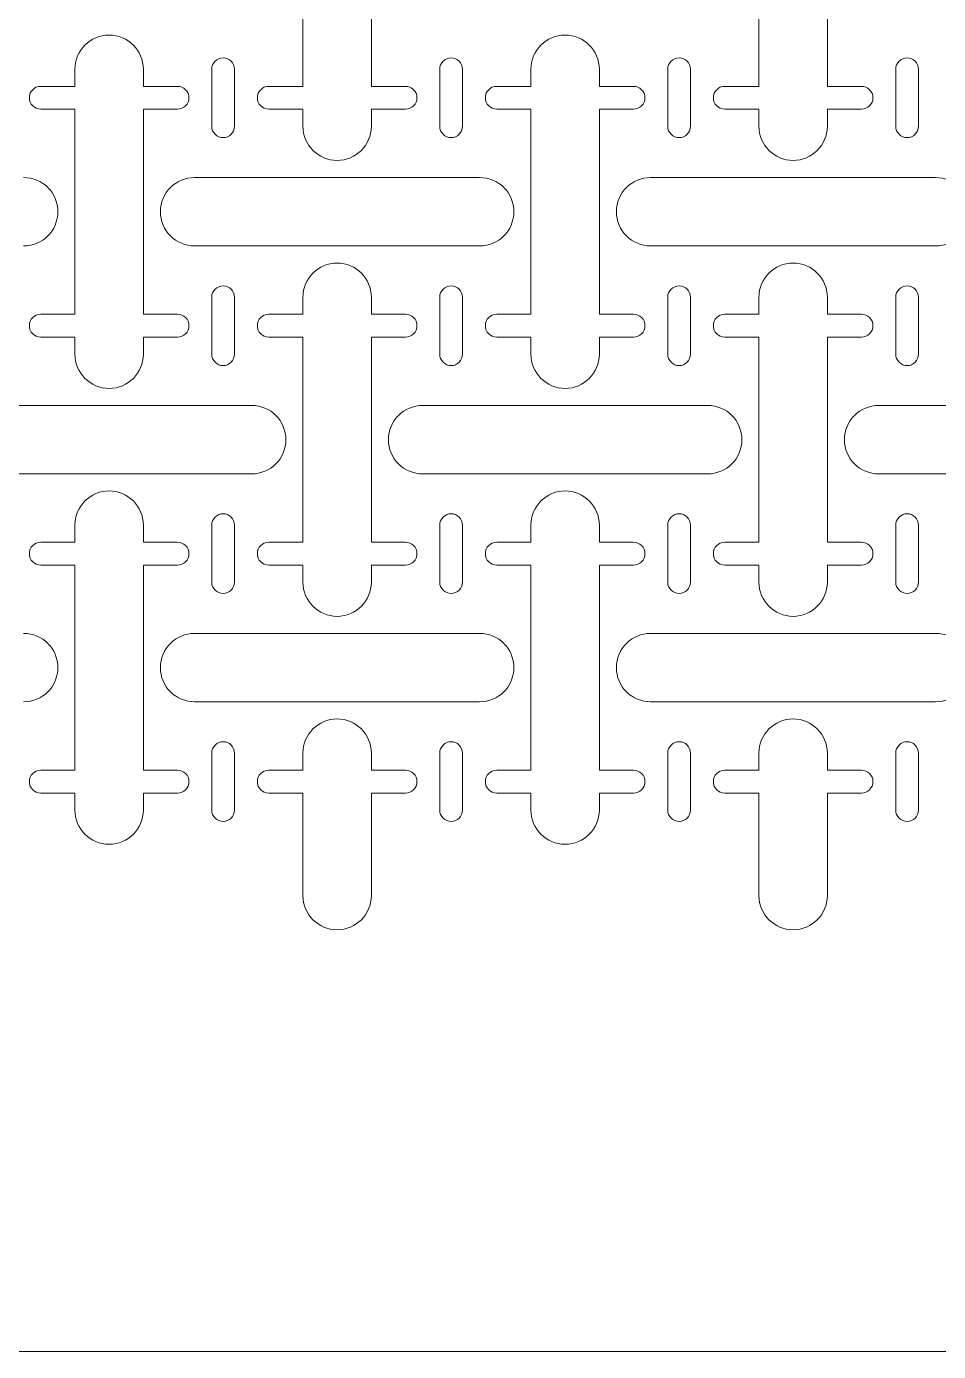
# Model space of a CAD drawing. Header units: metres. Extents: x 0 to 140, y 0 to 240.
# Drawn here: x 66.4 to 106.4, y 0 to 58.1 of the extents above; entities that cross this region are included whole.
import ezdxf

# ---------------------------------------------------------------- set-up
doc = ezdxf.new("R2010")
doc.units = ezdxf.units.M
doc.layers.add('TOP', color=1, linetype='Continuous', lineweight=0)

msp = doc.modelspace()

# ---------------------------------------------------------------- linework, layer by layer
at = {"layer": 'TOP'}
for p, q in [((78.5, 55.5), (78.5, 64.5)), ((81.5, 55.5), (81.5, 64.5)), ((98.5, 55.5), (98.5, 64.5)), ((101.5, 55.5), (101.5, 64.5)), ((68.5, 55.5), (68.5, 56.25)), ((71.5, 55.5), (71.5, 56.25)), ((74.5, 53.75), (74.5, 56.25)), ((74.5, 53.75), (74.5, 56.25)), ((74.5, 53.75), (74.5, 56.25)), ((74.5, 53.75), (74.5, 56.25)), ((74.5, 53.75), (74.5, 56.25)), ((74.5, 53.75), (74.5, 56.25)), ((74.5, 53.75), (74.5, 56.25)), ((74.5, 53.75), (74.5, 56.25)), ((74.5, 53.75), (74.5, 56.25)), ((74.5, 53.75), (74.5, 56.25)), ((74.5, 53.75), (74.5, 56.25)), ((74.5, 53.75), (74.5, 56.25)), ((74.5, 53.75), (74.5, 56.25)), ((75.5, 53.75), (75.5, 56.25)), ((75.5, 53.75), (75.5, 56.25)), ((75.5, 53.75), (75.5, 56.25)), ((75.5, 53.75), (75.5, 56.25)), ((75.5, 53.75), (75.5, 56.25)), ((75.5, 53.75), (75.5, 56.25)), ((75.5, 53.75), (75.5, 56.25)), ((75.5, 53.75), (75.5, 56.25)), ((75.5, 53.75), (75.5, 56.25)), ((75.5, 53.75), (75.5, 56.25)), ((75.5, 53.75), (75.5, 56.25)), ((75.5, 53.75), (75.5, 56.25)), ((75.5, 53.75), (75.5, 56.25)), ((84.5, 53.75), (84.5, 56.25)), ((84.5, 53.75), (84.5, 56.25)), ((84.5, 53.75), (84.5, 56.25)), ((84.5, 53.75), (84.5, 56.25)), ((84.5, 53.75), (84.5, 56.25)), ((84.5, 53.75), (84.5, 56.25)), ((84.5, 53.75), (84.5, 56.25)), ((84.5, 53.75), (84.5, 56.25)), ((84.5, 53.75), (84.5, 56.25)), ((84.5, 53.75), (84.5, 56.25)), ((84.5, 53.75), (84.5, 56.25)), ((84.5, 53.75), (84.5, 56.25)), ((84.5, 53.75), (84.5, 56.25)), ((85.5, 53.75), (85.5, 56.25)), ((85.5, 53.75), (85.5, 56.25)), ((85.5, 53.75), (85.5, 56.25)), ((85.5, 53.75), (85.5, 56.25)), ((85.5, 53.75), (85.5, 56.25)), ((85.5, 53.75), (85.5, 56.25)), ((85.5, 53.75), (85.5, 56.25)), ((85.5, 53.75), (85.5, 56.25)), ((85.5, 53.75), (85.5, 56.25)), ((85.5, 53.75), (85.5, 56.25)), ((85.5, 53.75), (85.5, 56.25)), ((85.5, 53.75), (85.5, 56.25)), ((85.5, 53.75), (85.5, 56.25)), ((88.5, 55.5), (88.5, 56.25)), ((91.5, 55.5), (91.5, 56.25)), ((94.5, 53.75), (94.5, 56.25)), ((94.5, 53.75), (94.5, 56.25)), ((94.5, 53.75), (94.5, 56.25)), ((94.5, 53.75), (94.5, 56.25)), ((94.5, 53.75), (94.5, 56.25)), ((94.5, 53.75), (94.5, 56.25)), ((94.5, 53.75), (94.5, 56.25)), ((94.5, 53.75), (94.5, 56.25)), ((94.5, 53.75), (94.5, 56.25)), ((94.5, 53.75), (94.5, 56.25)), ((94.5, 53.75), (94.5, 56.25)), ((94.5, 53.75), (94.5, 56.25)), ((94.5, 53.75), (94.5, 56.25)), ((95.5, 53.75), (95.5, 56.25)), ((95.5, 53.75), (95.5, 56.25)), ((95.5, 53.75), (95.5, 56.25)), ((95.5, 53.75), (95.5, 56.25)), ((95.5, 53.75), (95.5, 56.25)), ((95.5, 53.75), (95.5, 56.25)), ((95.5, 53.75), (95.5, 56.25)), ((95.5, 53.75), (95.5, 56.25)), ((95.5, 53.75), (95.5, 56.25)), ((95.5, 53.75), (95.5, 56.25)), ((95.5, 53.75), (95.5, 56.25)), ((95.5, 53.75), (95.5, 56.25)), ((95.5, 53.75), (95.5, 56.25)), ((104.5, 53.75), (104.5, 56.25)), ((104.5, 53.75), (104.5, 56.25)), ((104.5, 53.75), (104.5, 56.25)), ((104.5, 53.75), (104.5, 56.25)), ((104.5, 53.75), (104.5, 56.25)), ((104.5, 53.75), (104.5, 56.25)), ((104.5, 53.75), (104.5, 56.25)), ((104.5, 53.75), (104.5, 56.25)), ((104.5, 53.75), (104.5, 56.25)), ((104.5, 53.75), (104.5, 56.25)), ((104.5, 53.75), (104.5, 56.25)), ((104.5, 53.75), (104.5, 56.25)), ((104.5, 53.75), (104.5, 56.25)), ((105.5, 53.75), (105.5, 56.25)), ((105.5, 53.75), (105.5, 56.25)), ((105.5, 53.75), (105.5, 56.25)), ((105.5, 53.75), (105.5, 56.25)), ((105.5, 53.75), (105.5, 56.25)), ((105.5, 53.75), (105.5, 56.25)), ((105.5, 53.75), (105.5, 56.25)), ((105.5, 53.75), (105.5, 56.25)), ((105.5, 53.75), (105.5, 56.25)), ((105.5, 53.75), (105.5, 56.25)), ((105.5, 53.75), (105.5, 56.25)), ((105.5, 53.75), (105.5, 56.25)), ((105.5, 53.75), (105.5, 56.25)), ((67, 55.5), (68.5, 55.5)), ((73, 55.5), (71.5, 55.5)), ((77, 55.5), (78.5, 55.5)), ((83, 55.5), (81.5, 55.5)), ((87, 55.5), (88.5, 55.5)), ((93, 55.5), (91.5, 55.5)), ((97, 55.5), (98.5, 55.5)), ((103, 55.5), (101.5, 55.5)), ((68.5, 54.5), (67, 54.5)), ((68.5, 45.5), (68.5, 54.5)), ((71.5, 45.5), (71.5, 54.5)), ((71.5, 54.5), (73, 54.5)), ((78.5, 54.5), (77, 54.5)), ((78.5, 53.75), (78.5, 54.5)), ((81.5, 53.75), (81.5, 54.5)), ((81.5, 54.5), (83, 54.5)), ((88.5, 54.5), (87, 54.5)), ((88.5, 45.5), (88.5, 54.5)), ((91.5, 45.5), (91.5, 54.5)), ((91.5, 54.5), (93, 54.5)), ((98.5, 54.5), (97, 54.5)), ((98.5, 53.75), (98.5, 54.5)), ((101.5, 53.75), (101.5, 54.5)), ((101.5, 54.5), (103, 54.5)), ((73.75, 51.5), (86.25, 51.5)), ((93.75, 51.5), (106.25, 51.5)), ((73.75, 48.5), (86.25, 48.5)), ((93.75, 48.5), (106.25, 48.5)), ((74.5, 43.75), (74.5, 46.25)), ((74.5, 43.75), (74.5, 46.25)), ((74.5, 43.75), (74.5, 46.25)), ((74.5, 43.75), (74.5, 46.25)), ((74.5, 43.75), (74.5, 46.25)), ((74.5, 43.75), (74.5, 46.25)), ((74.5, 43.75), (74.5, 46.25)), ((74.5, 43.75), (74.5, 46.25)), ((74.5, 43.75), (74.5, 46.25)), ((74.5, 43.75), (74.5, 46.25)), ((74.5, 43.75), (74.5, 46.25)), ((74.5, 43.75), (74.5, 46.25)), ((74.5, 43.75), (74.5, 46.25)), ((75.5, 43.75), (75.5, 46.25)), ((75.5, 43.75), (75.5, 46.25)), ((75.5, 43.75), (75.5, 46.25)), ((75.5, 43.75), (75.5, 46.25)), ((75.5, 43.75), (75.5, 46.25)), ((75.5, 43.75), (75.5, 46.25)), ((75.5, 43.75), (75.5, 46.25)), ((75.5, 43.75), (75.5, 46.25)), ((75.5, 43.75), (75.5, 46.25)), ((75.5, 43.75), (75.5, 46.25)), ((75.5, 43.75), (75.5, 46.25)), ((75.5, 43.75), (75.5, 46.25)), ((75.5, 43.75), (75.5, 46.25)), ((78.5, 45.5), (78.5, 46.25)), ((81.5, 45.5), (81.5, 46.25)), ((84.5, 43.75), (84.5, 46.25)), ((84.5, 43.75), (84.5, 46.25)), ((84.5, 43.75), (84.5, 46.25)), ((84.5, 43.75), (84.5, 46.25)), ((84.5, 43.75), (84.5, 46.25)), ((84.5, 43.75), (84.5, 46.25)), ((84.5, 43.75), (84.5, 46.25)), ((84.5, 43.75), (84.5, 46.25)), ((84.5, 43.75), (84.5, 46.25)), ((84.5, 43.75), (84.5, 46.25)), ((84.5, 43.75), (84.5, 46.25)), ((84.5, 43.75), (84.5, 46.25)), ((84.5, 43.75), (84.5, 46.25)), ((85.5, 43.75), (85.5, 46.25)), ((85.5, 43.75), (85.5, 46.25)), ((85.5, 43.75), (85.5, 46.25)), ((85.5, 43.75), (85.5, 46.25)), ((85.5, 43.75), (85.5, 46.25)), ((85.5, 43.75), (85.5, 46.25)), ((85.5, 43.75), (85.5, 46.25)), ((85.5, 43.75), (85.5, 46.25)), ((85.5, 43.75), (85.5, 46.25)), ((85.5, 43.75), (85.5, 46.25)), ((85.5, 43.75), (85.5, 46.25)), ((85.5, 43.75), (85.5, 46.25)), ((85.5, 43.75), (85.5, 46.25)), ((94.5, 43.75), (94.5, 46.25)), ((94.5, 43.75), (94.5, 46.25)), ((94.5, 43.75), (94.5, 46.25)), ((94.5, 43.75), (94.5, 46.25)), ((94.5, 43.75), (94.5, 46.25)), ((94.5, 43.75), (94.5, 46.25)), ((94.5, 43.75), (94.5, 46.25)), ((94.5, 43.75), (94.5, 46.25)), ((94.5, 43.75), (94.5, 46.25)), ((94.5, 43.75), (94.5, 46.25)), ((94.5, 43.75), (94.5, 46.25)), ((94.5, 43.75), (94.5, 46.25)), ((94.5, 43.75), (94.5, 46.25)), ((95.5, 43.75), (95.5, 46.25)), ((95.5, 43.75), (95.5, 46.25)), ((95.5, 43.75), (95.5, 46.25)), ((95.5, 43.75), (95.5, 46.25)), ((95.5, 43.75), (95.5, 46.25)), ((95.5, 43.75), (95.5, 46.25)), ((95.5, 43.75), (95.5, 46.25)), ((95.5, 43.75), (95.5, 46.25)), ((95.5, 43.75), (95.5, 46.25)), ((95.5, 43.75), (95.5, 46.25)), ((95.5, 43.75), (95.5, 46.25)), ((95.5, 43.75), (95.5, 46.25)), ((95.5, 43.75), (95.5, 46.25)), ((98.5, 45.5), (98.5, 46.25)), ((101.5, 45.5), (101.5, 46.25)), ((104.5, 43.75), (104.5, 46.25)), ((104.5, 43.75), (104.5, 46.25)), ((104.5, 43.75), (104.5, 46.25)), ((104.5, 43.75), (104.5, 46.25)), ((104.5, 43.75), (104.5, 46.25)), ((104.5, 43.75), (104.5, 46.25)), ((104.5, 43.75), (104.5, 46.25)), ((104.5, 43.75), (104.5, 46.25)), ((104.5, 43.75), (104.5, 46.25)), ((104.5, 43.75), (104.5, 46.25)), ((104.5, 43.75), (104.5, 46.25)), ((104.5, 43.75), (104.5, 46.25)), ((104.5, 43.75), (104.5, 46.25)), ((105.5, 43.75), (105.5, 46.25)), ((105.5, 43.75), (105.5, 46.25)), ((105.5, 43.75), (105.5, 46.25)), ((105.5, 43.75), (105.5, 46.25)), ((105.5, 43.75), (105.5, 46.25)), ((105.5, 43.75), (105.5, 46.25)), ((105.5, 43.75), (105.5, 46.25)), ((105.5, 43.75), (105.5, 46.25)), ((105.5, 43.75), (105.5, 46.25)), ((105.5, 43.75), (105.5, 46.25)), ((105.5, 43.75), (105.5, 46.25)), ((105.5, 43.75), (105.5, 46.25)), ((105.5, 43.75), (105.5, 46.25)), ((67, 45.5), (68.5, 45.5)), ((73, 45.5), (71.5, 45.5)), ((77, 45.5), (78.5, 45.5)), ((83, 45.5), (81.5, 45.5)), ((87, 45.5), (88.5, 45.5)), ((93, 45.5), (91.5, 45.5)), ((97, 45.5), (98.5, 45.5)), ((103, 45.5), (101.5, 45.5)), ((68.5, 44.5), (67, 44.5)), ((68.5, 43.75), (68.5, 44.5)), ((71.5, 43.75), (71.5, 44.5)), ((71.5, 44.5), (73, 44.5)), ((78.5, 44.5), (77, 44.5)), ((78.5, 35.5), (78.5, 44.5)), ((81.5, 35.5), (81.5, 44.5)), ((81.5, 44.5), (83, 44.5)), ((88.5, 44.5), (87, 44.5)), ((88.5, 43.75), (88.5, 44.5)), ((91.5, 43.75), (91.5, 44.5)), ((91.5, 44.5), (93, 44.5)), ((98.5, 44.5), (97, 44.5)), ((98.5, 35.5), (98.5, 44.5)), ((101.5, 35.5), (101.5, 44.5)), ((101.5, 44.5), (103, 44.5)), ((63.75, 41.5), (76.25, 41.5)), ((83.75, 41.5), (96.25, 41.5)), ((103.75, 41.5), (116.25, 41.5)), ((63.75, 38.5), (76.25, 38.5)), ((83.75, 38.5), (96.25, 38.5)), ((103.75, 38.5), (116.25, 38.5)), ((68.5, 35.5), (68.5, 36.25)), ((71.5, 35.5), (71.5, 36.25)), ((74.5, 33.75), (74.5, 36.25)), ((74.5, 33.75), (74.5, 36.25)), ((74.5, 33.75), (74.5, 36.25)), ((74.5, 33.75), (74.5, 36.25)), ((74.5, 33.75), (74.5, 36.25)), ((74.5, 33.75), (74.5, 36.25)), ((74.5, 33.75), (74.5, 36.25)), ((74.5, 33.75), (74.5, 36.25)), ((74.5, 33.75), (74.5, 36.25)), ((74.5, 33.75), (74.5, 36.25)), ((74.5, 33.75), (74.5, 36.25)), ((74.5, 33.75), (74.5, 36.25)), ((74.5, 33.75), (74.5, 36.25)), ((75.5, 33.75), (75.5, 36.25)), ((75.5, 33.75), (75.5, 36.25)), ((75.5, 33.75), (75.5, 36.25)), ((75.5, 33.75), (75.5, 36.25)), ((75.5, 33.75), (75.5, 36.25)), ((75.5, 33.75), (75.5, 36.25)), ((75.5, 33.75), (75.5, 36.25)), ((75.5, 33.75), (75.5, 36.25)), ((75.5, 33.75), (75.5, 36.25)), ((75.5, 33.75), (75.5, 36.25)), ((75.5, 33.75), (75.5, 36.25)), ((75.5, 33.75), (75.5, 36.25)), ((75.5, 33.75), (75.5, 36.25)), ((84.5, 33.75), (84.5, 36.25)), ((84.5, 33.75), (84.5, 36.25)), ((84.5, 33.75), (84.5, 36.25)), ((84.5, 33.75), (84.5, 36.25)), ((84.5, 33.75), (84.5, 36.25)), ((84.5, 33.75), (84.5, 36.25)), ((84.5, 33.75), (84.5, 36.25)), ((84.5, 33.75), (84.5, 36.25)), ((84.5, 33.75), (84.5, 36.25)), ((84.5, 33.75), (84.5, 36.25)), ((84.5, 33.75), (84.5, 36.25)), ((84.5, 33.75), (84.5, 36.25)), ((84.5, 33.75), (84.5, 36.25)), ((85.5, 33.75), (85.5, 36.25)), ((85.5, 33.75), (85.5, 36.25)), ((85.5, 33.75), (85.5, 36.25)), ((85.5, 33.75), (85.5, 36.25)), ((85.5, 33.75), (85.5, 36.25)), ((85.5, 33.75), (85.5, 36.25)), ((85.5, 33.75), (85.5, 36.25)), ((85.5, 33.75), (85.5, 36.25)), ((85.5, 33.75), (85.5, 36.25)), ((85.5, 33.75), (85.5, 36.25)), ((85.5, 33.75), (85.5, 36.25)), ((85.5, 33.75), (85.5, 36.25)), ((85.5, 33.75), (85.5, 36.25)), ((88.5, 35.5), (88.5, 36.25)), ((91.5, 35.5), (91.5, 36.25)), ((94.5, 33.75), (94.5, 36.25)), ((94.5, 33.75), (94.5, 36.25)), ((94.5, 33.75), (94.5, 36.25)), ((94.5, 33.75), (94.5, 36.25)), ((94.5, 33.75), (94.5, 36.25)), ((94.5, 33.75), (94.5, 36.25)), ((94.5, 33.75), (94.5, 36.25)), ((94.5, 33.75), (94.5, 36.25)), ((94.5, 33.75), (94.5, 36.25)), ((94.5, 33.75), (94.5, 36.25)), ((94.5, 33.75), (94.5, 36.25)), ((94.5, 33.75), (94.5, 36.25)), ((94.5, 33.75), (94.5, 36.25)), ((95.5, 33.75), (95.5, 36.25)), ((95.5, 33.75), (95.5, 36.25)), ((95.5, 33.75), (95.5, 36.25)), ((95.5, 33.75), (95.5, 36.25)), ((95.5, 33.75), (95.5, 36.25)), ((95.5, 33.75), (95.5, 36.25)), ((95.5, 33.75), (95.5, 36.25)), ((95.5, 33.75), (95.5, 36.25)), ((95.5, 33.75), (95.5, 36.25)), ((95.5, 33.75), (95.5, 36.25)), ((95.5, 33.75), (95.5, 36.25)), ((95.5, 33.75), (95.5, 36.25)), ((95.5, 33.75), (95.5, 36.25)), ((104.5, 33.75), (104.5, 36.25)), ((104.5, 33.75), (104.5, 36.25)), ((104.5, 33.75), (104.5, 36.25)), ((104.5, 33.75), (104.5, 36.25)), ((104.5, 33.75), (104.5, 36.25)), ((104.5, 33.75), (104.5, 36.25)), ((104.5, 33.75), (104.5, 36.25)), ((104.5, 33.75), (104.5, 36.25)), ((104.5, 33.75), (104.5, 36.25)), ((104.5, 33.75), (104.5, 36.25)), ((104.5, 33.75), (104.5, 36.25)), ((104.5, 33.75), (104.5, 36.25)), ((104.5, 33.75), (104.5, 36.25)), ((105.5, 33.75), (105.5, 36.25)), ((105.5, 33.75), (105.5, 36.25)), ((105.5, 33.75), (105.5, 36.25)), ((105.5, 33.75), (105.5, 36.25)), ((105.5, 33.75), (105.5, 36.25)), ((105.5, 33.75), (105.5, 36.25)), ((105.5, 33.75), (105.5, 36.25)), ((105.5, 33.75), (105.5, 36.25)), ((105.5, 33.75), (105.5, 36.25)), ((105.5, 33.75), (105.5, 36.25)), ((105.5, 33.75), (105.5, 36.25)), ((105.5, 33.75), (105.5, 36.25)), ((105.5, 33.75), (105.5, 36.25)), ((67, 35.5), (68.5, 35.5)), ((73, 35.5), (71.5, 35.5)), ((77, 35.5), (78.5, 35.5)), ((83, 35.5), (81.5, 35.5)), ((87, 35.5), (88.5, 35.5)), ((93, 35.5), (91.5, 35.5)), ((97, 35.5), (98.5, 35.5)), ((103, 35.5), (101.5, 35.5)), ((68.5, 34.5), (67, 34.5)), ((68.5, 25.5), (68.5, 34.5)), ((71.5, 25.5), (71.5, 34.5)), ((71.5, 34.5), (73, 34.5)), ((78.5, 34.5), (77, 34.5)), ((78.5, 33.75), (78.5, 34.5)), ((81.5, 33.75), (81.5, 34.5)), ((81.5, 34.5), (83, 34.5)), ((88.5, 34.5), (87, 34.5)), ((88.5, 25.5), (88.5, 34.5)), ((91.5, 25.5), (91.5, 34.5)), ((91.5, 34.5), (93, 34.5)), ((98.5, 34.5), (97, 34.5)), ((98.5, 33.75), (98.5, 34.5)), ((101.5, 33.75), (101.5, 34.5)), ((101.5, 34.5), (103, 34.5)), ((73.75, 31.5), (86.25, 31.5)), ((93.75, 31.5), (106.25, 31.5)), ((73.75, 28.5), (86.25, 28.5)), ((93.75, 28.5), (106.25, 28.5)), ((74.5, 23.75), (74.5, 26.25)), ((74.5, 23.75), (74.5, 26.25)), ((74.5, 23.75), (74.5, 26.25)), ((74.5, 23.75), (74.5, 26.25)), ((74.5, 23.75), (74.5, 26.25)), ((74.5, 23.75), (74.5, 26.25)), ((74.5, 23.75), (74.5, 26.25)), ((74.5, 23.75), (74.5, 26.25)), ((74.5, 23.75), (74.5, 26.25)), ((74.5, 23.75), (74.5, 26.25)), ((74.5, 23.75), (74.5, 26.25)), ((74.5, 23.75), (74.5, 26.25)), ((74.5, 23.75), (74.5, 26.25)), ((75.5, 23.75), (75.5, 26.25)), ((75.5, 23.75), (75.5, 26.25)), ((75.5, 23.75), (75.5, 26.25)), ((75.5, 23.75), (75.5, 26.25)), ((75.5, 23.75), (75.5, 26.25)), ((75.5, 23.75), (75.5, 26.25)), ((75.5, 23.75), (75.5, 26.25)), ((75.5, 23.75), (75.5, 26.25)), ((75.5, 23.75), (75.5, 26.25)), ((75.5, 23.75), (75.5, 26.25)), ((75.5, 23.75), (75.5, 26.25)), ((75.5, 23.75), (75.5, 26.25)), ((75.5, 23.75), (75.5, 26.25)), ((78.5, 25.5), (78.5, 26.25)), ((81.5, 25.5), (81.5, 26.25)), ((84.5, 23.75), (84.5, 26.25)), ((84.5, 23.75), (84.5, 26.25)), ((84.5, 23.75), (84.5, 26.25)), ((84.5, 23.75), (84.5, 26.25)), ((84.5, 23.75), (84.5, 26.25)), ((84.5, 23.75), (84.5, 26.25)), ((84.5, 23.75), (84.5, 26.25)), ((84.5, 23.75), (84.5, 26.25)), ((84.5, 23.75), (84.5, 26.25)), ((84.5, 23.75), (84.5, 26.25)), ((84.5, 23.75), (84.5, 26.25)), ((84.5, 23.75), (84.5, 26.25)), ((84.5, 23.75), (84.5, 26.25)), ((85.5, 23.75), (85.5, 26.25)), ((85.5, 23.75), (85.5, 26.25)), ((85.5, 23.75), (85.5, 26.25)), ((85.5, 23.75), (85.5, 26.25)), ((85.5, 23.75), (85.5, 26.25)), ((85.5, 23.75), (85.5, 26.25)), ((85.5, 23.75), (85.5, 26.25)), ((85.5, 23.75), (85.5, 26.25)), ((85.5, 23.75), (85.5, 26.25)), ((85.5, 23.75), (85.5, 26.25)), ((85.5, 23.75), (85.5, 26.25)), ((85.5, 23.75), (85.5, 26.25)), ((85.5, 23.75), (85.5, 26.25)), ((94.5, 23.75), (94.5, 26.25)), ((94.5, 23.75), (94.5, 26.25)), ((94.5, 23.75), (94.5, 26.25)), ((94.5, 23.75), (94.5, 26.25)), ((94.5, 23.75), (94.5, 26.25)), ((94.5, 23.75), (94.5, 26.25)), ((94.5, 23.75), (94.5, 26.25)), ((94.5, 23.75), (94.5, 26.25)), ((94.5, 23.75), (94.5, 26.25)), ((94.5, 23.75), (94.5, 26.25)), ((94.5, 23.75), (94.5, 26.25)), ((94.5, 23.75), (94.5, 26.25)), ((94.5, 23.75), (94.5, 26.25)), ((95.5, 23.75), (95.5, 26.25)), ((95.5, 23.75), (95.5, 26.25)), ((95.5, 23.75), (95.5, 26.25)), ((95.5, 23.75), (95.5, 26.25)), ((95.5, 23.75), (95.5, 26.25)), ((95.5, 23.75), (95.5, 26.25)), ((95.5, 23.75), (95.5, 26.25)), ((95.5, 23.75), (95.5, 26.25)), ((95.5, 23.75), (95.5, 26.25)), ((95.5, 23.75), (95.5, 26.25)), ((95.5, 23.75), (95.5, 26.25)), ((95.5, 23.75), (95.5, 26.25)), ((95.5, 23.75), (95.5, 26.25)), ((98.5, 25.5), (98.5, 26.25)), ((101.5, 25.5), (101.5, 26.25)), ((104.5, 23.75), (104.5, 26.25)), ((104.5, 23.75), (104.5, 26.25)), ((104.5, 23.75), (104.5, 26.25)), ((104.5, 23.75), (104.5, 26.25)), ((104.5, 23.75), (104.5, 26.25)), ((104.5, 23.75), (104.5, 26.25)), ((104.5, 23.75), (104.5, 26.25)), ((104.5, 23.75), (104.5, 26.25)), ((104.5, 23.75), (104.5, 26.25)), ((104.5, 23.75), (104.5, 26.25)), ((104.5, 23.75), (104.5, 26.25)), ((104.5, 23.75), (104.5, 26.25)), ((104.5, 23.75), (104.5, 26.25)), ((105.5, 23.75), (105.5, 26.25)), ((105.5, 23.75), (105.5, 26.25)), ((105.5, 23.75), (105.5, 26.25)), ((105.5, 23.75), (105.5, 26.25)), ((105.5, 23.75), (105.5, 26.25)), ((105.5, 23.75), (105.5, 26.25)), ((105.5, 23.75), (105.5, 26.25)), ((105.5, 23.75), (105.5, 26.25)), ((105.5, 23.75), (105.5, 26.25)), ((105.5, 23.75), (105.5, 26.25)), ((105.5, 23.75), (105.5, 26.25)), ((105.5, 23.75), (105.5, 26.25)), ((105.5, 23.75), (105.5, 26.25)), ((67, 25.5), (68.5, 25.5)), ((73, 25.5), (71.5, 25.5)), ((77, 25.5), (78.5, 25.5)), ((83, 25.5), (81.5, 25.5)), ((87, 25.5), (88.5, 25.5)), ((93, 25.5), (91.5, 25.5)), ((97, 25.5), (98.5, 25.5)), ((103, 25.5), (101.5, 25.5)), ((68.5, 24.5), (67, 24.5)), ((68.5, 23.75), (68.5, 24.5)), ((71.5, 23.75), (71.5, 24.5)), ((71.5, 24.5), (73, 24.5)), ((78.5, 24.5), (77, 24.5)), ((78.5, 20), (78.5, 24.5)), ((81.5, 20), (81.5, 24.5)), ((81.5, 24.5), (83, 24.5)), ((88.5, 24.5), (87, 24.5)), ((88.5, 23.75), (88.5, 24.5)), ((91.5, 23.75), (91.5, 24.5)), ((91.5, 24.5), (93, 24.5)), ((98.5, 24.5), (97, 24.5)), ((98.5, 20), (98.5, 24.5)), ((101.5, 20), (101.5, 24.5)), ((101.5, 24.5), (103, 24.5)), ((0, 0), (140, 0))]:
    msp.add_line(p, q, dxfattribs=at)
for centre, radius, start, end in [((70, 56.25), 1.5, 0, 180), ((90, 56.25), 1.5, 0, 180), ((75, 56.25), 0.5, 0, 180), ((75, 56.25), 0.5, 0, 180), ((75, 56.25), 0.5, 0, 180), ((75, 56.25), 0.5, 0, 180), ((75, 56.25), 0.5, 0, 180), ((75, 56.25), 0.5, 0, 180), ((75, 56.25), 0.5, 0, 180), ((75, 56.25), 0.5, 0, 180), ((75, 56.25), 0.5, 0, 180), ((75, 56.25), 0.5, 0, 180), ((75, 56.25), 0.5, 0, 180), ((75, 56.25), 0.5, 0, 180), ((75, 56.25), 0.5, 0, 180), ((85, 56.25), 0.5, 0, 180), ((85, 56.25), 0.5, 0, 180), ((85, 56.25), 0.5, 0, 180), ((85, 56.25), 0.5, 0, 180), ((85, 56.25), 0.5, 0, 180), ((85, 56.25), 0.5, 0, 180), ((85, 56.25), 0.5, 0, 180), ((85, 56.25), 0.5, 0, 180), ((85, 56.25), 0.5, 0, 180), ((85, 56.25), 0.5, 0, 180), ((85, 56.25), 0.5, 0, 180), ((85, 56.25), 0.5, 0, 180), ((85, 56.25), 0.5, 0, 180), ((95, 56.25), 0.5, 0, 180), ((95, 56.25), 0.5, 0, 180), ((95, 56.25), 0.5, 0, 180), ((95, 56.25), 0.5, 0, 180), ((95, 56.25), 0.5, 0, 180), ((95, 56.25), 0.5, 0, 180), ((95, 56.25), 0.5, 0, 180), ((95, 56.25), 0.5, 0, 180), ((95, 56.25), 0.5, 0, 180), ((95, 56.25), 0.5, 0, 180), ((95, 56.25), 0.5, 0, 180), ((95, 56.25), 0.5, 0, 180), ((95, 56.25), 0.5, 0, 180), ((105, 56.25), 0.5, 0, 180), ((105, 56.25), 0.5, 0, 180), ((105, 56.25), 0.5, 0, 180), ((105, 56.25), 0.5, 0, 180), ((105, 56.25), 0.5, 0, 180), ((105, 56.25), 0.5, 0, 180), ((105, 56.25), 0.5, 0, 180), ((105, 56.25), 0.5, 0, 180), ((105, 56.25), 0.5, 0, 180), ((105, 56.25), 0.5, 0, 180), ((105, 56.25), 0.5, 0, 180), ((105, 56.25), 0.5, 0, 180), ((105, 56.25), 0.5, 0, 180), ((67, 55), 0.5, -270, -90), ((73, 55), 0.5, -90, 90), ((77, 55), 0.5, -270, -90), ((83, 55), 0.5, -90, 90), ((87, 55), 0.5, -270, -90), ((93, 55), 0.5, -90, 90), ((97, 55), 0.5, -270, -90), ((103, 55), 0.5, -90, 90), ((75, 53.75), 0.5, -180, 0), ((75, 53.75), 0.5, -180, 0), ((75, 53.75), 0.5, -180, 0), ((75, 53.75), 0.5, -180, 0), ((75, 53.75), 0.5, -180, 0), ((75, 53.75), 0.5, -180, 0), ((75, 53.75), 0.5, -180, 0), ((75, 53.75), 0.5, -180, 0), ((75, 53.75), 0.5, -180, 0), ((75, 53.75), 0.5, -180, 0), ((75, 53.75), 0.5, -180, 0), ((75, 53.75), 0.5, -180, 0), ((75, 53.75), 0.5, -180, 0), ((80, 53.75), 1.5, -180, 0), ((85, 53.75), 0.5, -180, 0), ((85, 53.75), 0.5, -180, 0), ((85, 53.75), 0.5, -180, 0), ((85, 53.75), 0.5, -180, 0), ((85, 53.75), 0.5, -180, 0), ((85, 53.75), 0.5, -180, 0), ((85, 53.75), 0.5, -180, 0), ((85, 53.75), 0.5, -180, 0), ((85, 53.75), 0.5, -180, 0), ((85, 53.75), 0.5, -180, 0), ((85, 53.75), 0.5, -180, 0), ((85, 53.75), 0.5, -180, 0), ((85, 53.75), 0.5, -180, 0), ((95, 53.75), 0.5, -180, 0), ((95, 53.75), 0.5, -180, 0), ((95, 53.75), 0.5, -180, 0), ((95, 53.75), 0.5, -180, 0), ((95, 53.75), 0.5, -180, 0), ((95, 53.75), 0.5, -180, 0), ((95, 53.75), 0.5, -180, 0), ((95, 53.75), 0.5, -180, 0), ((95, 53.75), 0.5, -180, 0), ((95, 53.75), 0.5, -180, 0), ((95, 53.75), 0.5, -180, 0), ((95, 53.75), 0.5, -180, 0), ((95, 53.75), 0.5, -180, 0), ((100, 53.75), 1.5, -180, 0), ((105, 53.75), 0.5, -180, 0), ((105, 53.75), 0.5, -180, 0), ((105, 53.75), 0.5, -180, 0), ((105, 53.75), 0.5, -180, 0), ((105, 53.75), 0.5, -180, 0), ((105, 53.75), 0.5, -180, 0), ((105, 53.75), 0.5, -180, 0), ((105, 53.75), 0.5, -180, 0), ((105, 53.75), 0.5, -180, 0), ((105, 53.75), 0.5, -180, 0), ((105, 53.75), 0.5, -180, 0), ((105, 53.75), 0.5, -180, 0), ((105, 53.75), 0.5, -180, 0), ((66.25, 50), 1.5, -90, 90), ((73.75, 50), 1.5, -270, -90), ((86.25, 50), 1.5, -90, 90), ((93.75, 50), 1.5, -270, -90), ((106.25, 50), 1.5, -90, 90), ((80, 46.25), 1.5, 0, 180), ((100, 46.25), 1.5, 0, 180), ((75, 46.25), 0.5, 0, 180), ((75, 46.25), 0.5, 0, 180), ((75, 46.25), 0.5, 0, 180), ((75, 46.25), 0.5, 0, 180), ((75, 46.25), 0.5, 0, 180), ((75, 46.25), 0.5, 0, 180), ((75, 46.25), 0.5, 0, 180), ((75, 46.25), 0.5, 0, 180), ((75, 46.25), 0.5, 0, 180), ((75, 46.25), 0.5, 0, 180), ((75, 46.25), 0.5, 0, 180), ((75, 46.25), 0.5, 0, 180), ((75, 46.25), 0.5, 0, 180), ((85, 46.25), 0.5, 0, 180), ((85, 46.25), 0.5, 0, 180), ((85, 46.25), 0.5, 0, 180), ((85, 46.25), 0.5, 0, 180), ((85, 46.25), 0.5, 0, 180), ((85, 46.25), 0.5, 0, 180), ((85, 46.25), 0.5, 0, 180), ((85, 46.25), 0.5, 0, 180), ((85, 46.25), 0.5, 0, 180), ((85, 46.25), 0.5, 0, 180), ((85, 46.25), 0.5, 0, 180), ((85, 46.25), 0.5, 0, 180), ((85, 46.25), 0.5, 0, 180), ((95, 46.25), 0.5, 0, 180), ((95, 46.25), 0.5, 0, 180), ((95, 46.25), 0.5, 0, 180), ((95, 46.25), 0.5, 0, 180), ((95, 46.25), 0.5, 0, 180), ((95, 46.25), 0.5, 0, 180), ((95, 46.25), 0.5, 0, 180), ((95, 46.25), 0.5, 0, 180), ((95, 46.25), 0.5, 0, 180), ((95, 46.25), 0.5, 0, 180), ((95, 46.25), 0.5, 0, 180), ((95, 46.25), 0.5, 0, 180), ((95, 46.25), 0.5, 0, 180), ((105, 46.25), 0.5, 0, 180), ((105, 46.25), 0.5, 0, 180), ((105, 46.25), 0.5, 0, 180), ((105, 46.25), 0.5, 0, 180), ((105, 46.25), 0.5, 0, 180), ((105, 46.25), 0.5, 0, 180), ((105, 46.25), 0.5, 0, 180), ((105, 46.25), 0.5, 0, 180), ((105, 46.25), 0.5, 0, 180), ((105, 46.25), 0.5, 0, 180), ((105, 46.25), 0.5, 0, 180), ((105, 46.25), 0.5, 0, 180), ((105, 46.25), 0.5, 0, 180), ((67, 45), 0.5, -270, -90), ((73, 45), 0.5, -90, 90), ((77, 45), 0.5, -270, -90), ((83, 45), 0.5, -90, 90), ((87, 45), 0.5, -270, -90), ((93, 45), 0.5, -90, 90), ((97, 45), 0.5, -270, -90), ((103, 45), 0.5, -90, 90), ((70, 43.75), 1.5, -180, 0), ((75, 43.75), 0.5, -180, 0), ((75, 43.75), 0.5, -180, 0), ((75, 43.75), 0.5, -180, 0), ((75, 43.75), 0.5, -180, 0), ((75, 43.75), 0.5, -180, 0), ((75, 43.75), 0.5, -180, 0), ((75, 43.75), 0.5, -180, 0), ((75, 43.75), 0.5, -180, 0), ((75, 43.75), 0.5, -180, 0), ((75, 43.75), 0.5, -180, 0), ((75, 43.75), 0.5, -180, 0), ((75, 43.75), 0.5, -180, 0), ((75, 43.75), 0.5, -180, 0), ((85, 43.75), 0.5, -180, 0), ((85, 43.75), 0.5, -180, 0), ((85, 43.75), 0.5, -180, 0), ((85, 43.75), 0.5, -180, 0), ((85, 43.75), 0.5, -180, 0), ((85, 43.75), 0.5, -180, 0), ((85, 43.75), 0.5, -180, 0), ((85, 43.75), 0.5, -180, 0), ((85, 43.75), 0.5, -180, 0), ((85, 43.75), 0.5, -180, 0), ((85, 43.75), 0.5, -180, 0), ((85, 43.75), 0.5, -180, 0), ((85, 43.75), 0.5, -180, 0), ((90, 43.75), 1.5, -180, 0), ((95, 43.75), 0.5, -180, 0), ((95, 43.75), 0.5, -180, 0), ((95, 43.75), 0.5, -180, 0), ((95, 43.75), 0.5, -180, 0), ((95, 43.75), 0.5, -180, 0), ((95, 43.75), 0.5, -180, 0), ((95, 43.75), 0.5, -180, 0), ((95, 43.75), 0.5, -180, 0), ((95, 43.75), 0.5, -180, 0), ((95, 43.75), 0.5, -180, 0), ((95, 43.75), 0.5, -180, 0), ((95, 43.75), 0.5, -180, 0), ((95, 43.75), 0.5, -180, 0), ((105, 43.75), 0.5, -180, 0), ((105, 43.75), 0.5, -180, 0), ((105, 43.75), 0.5, -180, 0), ((105, 43.75), 0.5, -180, 0), ((105, 43.75), 0.5, -180, 0), ((105, 43.75), 0.5, -180, 0), ((105, 43.75), 0.5, -180, 0), ((105, 43.75), 0.5, -180, 0), ((105, 43.75), 0.5, -180, 0), ((105, 43.75), 0.5, -180, 0), ((105, 43.75), 0.5, -180, 0), ((105, 43.75), 0.5, -180, 0), ((105, 43.75), 0.5, -180, 0), ((76.25, 40), 1.5, -90, 90), ((83.75, 40), 1.5, -270, -90), ((96.25, 40), 1.5, -90, 90), ((103.75, 40), 1.5, -270, -90), ((70, 36.25), 1.5, 0, 180), ((90, 36.25), 1.5, 0, 180), ((75, 36.25), 0.5, 0, 180), ((75, 36.25), 0.5, 0, 180), ((75, 36.25), 0.5, 0, 180), ((75, 36.25), 0.5, 0, 180), ((75, 36.25), 0.5, 0, 180), ((75, 36.25), 0.5, 0, 180), ((75, 36.25), 0.5, 0, 180), ((75, 36.25), 0.5, 0, 180), ((75, 36.25), 0.5, 0, 180), ((75, 36.25), 0.5, 0, 180), ((75, 36.25), 0.5, 0, 180), ((75, 36.25), 0.5, 0, 180), ((75, 36.25), 0.5, 0, 180), ((85, 36.25), 0.5, 0, 180), ((85, 36.25), 0.5, 0, 180), ((85, 36.25), 0.5, 0, 180), ((85, 36.25), 0.5, 0, 180), ((85, 36.25), 0.5, 0, 180), ((85, 36.25), 0.5, 0, 180), ((85, 36.25), 0.5, 0, 180), ((85, 36.25), 0.5, 0, 180), ((85, 36.25), 0.5, 0, 180), ((85, 36.25), 0.5, 0, 180), ((85, 36.25), 0.5, 0, 180), ((85, 36.25), 0.5, 0, 180), ((85, 36.25), 0.5, 0, 180), ((95, 36.25), 0.5, 0, 180), ((95, 36.25), 0.5, 0, 180), ((95, 36.25), 0.5, 0, 180), ((95, 36.25), 0.5, 0, 180), ((95, 36.25), 0.5, 0, 180), ((95, 36.25), 0.5, 0, 180), ((95, 36.25), 0.5, 0, 180), ((95, 36.25), 0.5, 0, 180), ((95, 36.25), 0.5, 0, 180), ((95, 36.25), 0.5, 0, 180), ((95, 36.25), 0.5, 0, 180), ((95, 36.25), 0.5, 0, 180), ((95, 36.25), 0.5, 0, 180), ((105, 36.25), 0.5, 0, 180), ((105, 36.25), 0.5, 0, 180), ((105, 36.25), 0.5, 0, 180), ((105, 36.25), 0.5, 0, 180), ((105, 36.25), 0.5, 0, 180), ((105, 36.25), 0.5, 0, 180), ((105, 36.25), 0.5, 0, 180), ((105, 36.25), 0.5, 0, 180), ((105, 36.25), 0.5, 0, 180), ((105, 36.25), 0.5, 0, 180), ((105, 36.25), 0.5, 0, 180), ((105, 36.25), 0.5, 0, 180), ((105, 36.25), 0.5, 0, 180), ((67, 35), 0.5, -270, -90), ((73, 35), 0.5, -90, 90), ((77, 35), 0.5, -270, -90), ((83, 35), 0.5, -90, 90), ((87, 35), 0.5, -270, -90), ((93, 35), 0.5, -90, 90), ((97, 35), 0.5, -270, -90), ((103, 35), 0.5, -90, 90), ((75, 33.75), 0.5, -180, 0), ((75, 33.75), 0.5, -180, 0), ((75, 33.75), 0.5, -180, 0), ((75, 33.75), 0.5, -180, 0), ((75, 33.75), 0.5, -180, 0), ((75, 33.75), 0.5, -180, 0), ((75, 33.75), 0.5, -180, 0), ((75, 33.75), 0.5, -180, 0), ((75, 33.75), 0.5, -180, 0), ((75, 33.75), 0.5, -180, 0), ((75, 33.75), 0.5, -180, 0), ((75, 33.75), 0.5, -180, 0), ((75, 33.75), 0.5, -180, 0), ((80, 33.75), 1.5, -180, 0), ((85, 33.75), 0.5, -180, 0), ((85, 33.75), 0.5, -180, 0), ((85, 33.75), 0.5, -180, 0), ((85, 33.75), 0.5, -180, 0), ((85, 33.75), 0.5, -180, 0), ((85, 33.75), 0.5, -180, 0), ((85, 33.75), 0.5, -180, 0), ((85, 33.75), 0.5, -180, 0), ((85, 33.75), 0.5, -180, 0), ((85, 33.75), 0.5, -180, 0), ((85, 33.75), 0.5, -180, 0), ((85, 33.75), 0.5, -180, 0), ((85, 33.75), 0.5, -180, 0), ((95, 33.75), 0.5, -180, 0), ((95, 33.75), 0.5, -180, 0), ((95, 33.75), 0.5, -180, 0), ((95, 33.75), 0.5, -180, 0), ((95, 33.75), 0.5, -180, 0), ((95, 33.75), 0.5, -180, 0), ((95, 33.75), 0.5, -180, 0), ((95, 33.75), 0.5, -180, 0), ((95, 33.75), 0.5, -180, 0), ((95, 33.75), 0.5, -180, 0), ((95, 33.75), 0.5, -180, 0), ((95, 33.75), 0.5, -180, 0), ((95, 33.75), 0.5, -180, 0), ((100, 33.75), 1.5, -180, 0), ((105, 33.75), 0.5, -180, 0), ((105, 33.75), 0.5, -180, 0), ((105, 33.75), 0.5, -180, 0), ((105, 33.75), 0.5, -180, 0), ((105, 33.75), 0.5, -180, 0), ((105, 33.75), 0.5, -180, 0), ((105, 33.75), 0.5, -180, 0), ((105, 33.75), 0.5, -180, 0), ((105, 33.75), 0.5, -180, 0), ((105, 33.75), 0.5, -180, 0), ((105, 33.75), 0.5, -180, 0), ((105, 33.75), 0.5, -180, 0), ((105, 33.75), 0.5, -180, 0), ((66.25, 30), 1.5, -90, 90), ((73.75, 30), 1.5, -270, -90), ((86.25, 30), 1.5, -90, 90), ((93.75, 30), 1.5, -270, -90), ((106.25, 30), 1.5, -90, 90), ((80, 26.25), 1.5, 0, 180), ((100, 26.25), 1.5, 0, 180), ((75, 26.25), 0.5, 0, 180), ((75, 26.25), 0.5, 0, 180), ((75, 26.25), 0.5, 0, 180), ((75, 26.25), 0.5, 0, 180), ((75, 26.25), 0.5, 0, 180), ((75, 26.25), 0.5, 0, 180), ((75, 26.25), 0.5, 0, 180), ((75, 26.25), 0.5, 0, 180), ((75, 26.25), 0.5, 0, 180), ((75, 26.25), 0.5, 0, 180), ((75, 26.25), 0.5, 0, 180), ((75, 26.25), 0.5, 0, 180), ((75, 26.25), 0.5, 0, 180), ((85, 26.25), 0.5, 0, 180), ((85, 26.25), 0.5, 0, 180), ((85, 26.25), 0.5, 0, 180), ((85, 26.25), 0.5, 0, 180), ((85, 26.25), 0.5, 0, 180), ((85, 26.25), 0.5, 0, 180), ((85, 26.25), 0.5, 0, 180), ((85, 26.25), 0.5, 0, 180), ((85, 26.25), 0.5, 0, 180), ((85, 26.25), 0.5, 0, 180), ((85, 26.25), 0.5, 0, 180), ((85, 26.25), 0.5, 0, 180), ((85, 26.25), 0.5, 0, 180), ((95, 26.25), 0.5, 0, 180), ((95, 26.25), 0.5, 0, 180), ((95, 26.25), 0.5, 0, 180), ((95, 26.25), 0.5, 0, 180), ((95, 26.25), 0.5, 0, 180), ((95, 26.25), 0.5, 0, 180), ((95, 26.25), 0.5, 0, 180), ((95, 26.25), 0.5, 0, 180), ((95, 26.25), 0.5, 0, 180), ((95, 26.25), 0.5, 0, 180), ((95, 26.25), 0.5, 0, 180), ((95, 26.25), 0.5, 0, 180), ((95, 26.25), 0.5, 0, 180), ((105, 26.25), 0.5, 0, 180), ((105, 26.25), 0.5, 0, 180), ((105, 26.25), 0.5, 0, 180), ((105, 26.25), 0.5, 0, 180), ((105, 26.25), 0.5, 0, 180), ((105, 26.25), 0.5, 0, 180), ((105, 26.25), 0.5, 0, 180), ((105, 26.25), 0.5, 0, 180), ((105, 26.25), 0.5, 0, 180), ((105, 26.25), 0.5, 0, 180), ((105, 26.25), 0.5, 0, 180), ((105, 26.25), 0.5, 0, 180), ((105, 26.25), 0.5, 0, 180), ((67, 25), 0.5, -270, -90), ((73, 25), 0.5, -90, 90), ((77, 25), 0.5, -270, -90), ((83, 25), 0.5, -90, 90), ((87, 25), 0.5, -270, -90), ((93, 25), 0.5, -90, 90), ((97, 25), 0.5, -270, -90), ((103, 25), 0.5, -90, 90), ((70, 23.75), 1.5, -180, 0), ((75, 23.75), 0.5, -180, 0), ((75, 23.75), 0.5, -180, 0), ((75, 23.75), 0.5, -180, 0), ((75, 23.75), 0.5, -180, 0), ((75, 23.75), 0.5, -180, 0), ((75, 23.75), 0.5, -180, 0), ((75, 23.75), 0.5, -180, 0), ((75, 23.75), 0.5, -180, 0), ((75, 23.75), 0.5, -180, 0), ((75, 23.75), 0.5, -180, 0), ((75, 23.75), 0.5, -180, 0), ((75, 23.75), 0.5, -180, 0), ((75, 23.75), 0.5, -180, 0), ((85, 23.75), 0.5, -180, 0), ((85, 23.75), 0.5, -180, 0), ((85, 23.75), 0.5, -180, 0), ((85, 23.75), 0.5, -180, 0), ((85, 23.75), 0.5, -180, 0), ((85, 23.75), 0.5, -180, 0), ((85, 23.75), 0.5, -180, 0), ((85, 23.75), 0.5, -180, 0), ((85, 23.75), 0.5, -180, 0), ((85, 23.75), 0.5, -180, 0), ((85, 23.75), 0.5, -180, 0), ((85, 23.75), 0.5, -180, 0), ((85, 23.75), 0.5, -180, 0), ((90, 23.75), 1.5, -180, 0), ((95, 23.75), 0.5, -180, 0), ((95, 23.75), 0.5, -180, 0), ((95, 23.75), 0.5, -180, 0), ((95, 23.75), 0.5, -180, 0), ((95, 23.75), 0.5, -180, 0), ((95, 23.75), 0.5, -180, 0), ((95, 23.75), 0.5, -180, 0), ((95, 23.75), 0.5, -180, 0), ((95, 23.75), 0.5, -180, 0), ((95, 23.75), 0.5, -180, 0), ((95, 23.75), 0.5, -180, 0), ((95, 23.75), 0.5, -180, 0), ((95, 23.75), 0.5, -180, 0), ((105, 23.75), 0.5, -180, 0), ((105, 23.75), 0.5, -180, 0), ((105, 23.75), 0.5, -180, 0), ((105, 23.75), 0.5, -180, 0), ((105, 23.75), 0.5, -180, 0), ((105, 23.75), 0.5, -180, 0), ((105, 23.75), 0.5, -180, 0), ((105, 23.75), 0.5, -180, 0), ((105, 23.75), 0.5, -180, 0), ((105, 23.75), 0.5, -180, 0), ((105, 23.75), 0.5, -180, 0), ((105, 23.75), 0.5, -180, 0), ((105, 23.75), 0.5, -180, 0), ((80, 20), 1.5, -180, 0), ((100, 20), 1.5, -180, 0)]:
    msp.add_arc(centre, radius, start, end, dxfattribs=at)

doc.saveas('drawing.dxf')
